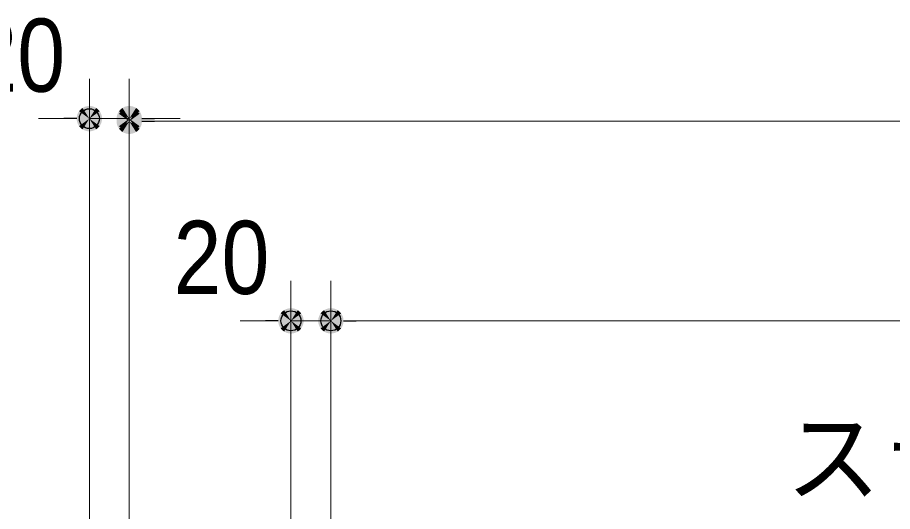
# Model space of a CAD drawing. Units: millimetres, scale not verified. Extents: x -6062 to 6062, y -3045 to 3045.
# Drawn here: x -3067.5 to -2629.1, y 554.5 to 802 of the extents above; entities that cross this region are included whole.
import ezdxf
from ezdxf.enums import TextEntityAlignment as Align

# ---------------------------------------------------------------- set-up
doc = ezdxf.new("R2010")
doc.units = ezdxf.units.MM
doc.header["$LTSCALE"] = 20
doc.header["$PDMODE"] = 32
doc.header["$PDSIZE"] = 10
for name, color, linetype, lineweight in [('0-1_2寸法-2', 7, 'Continuous', 15), ('0-2_0', 7, 'Continuous', 25), ('0-4_2寸法-1', 7, 'Continuous', 15), ('0-5_2寸法-3', 7, 'Continuous', 15)]:
    doc.layers.add(name, color=color, linetype=linetype, lineweight=lineweight)
doc.layers.add('0-3_Defpoints', color=7, linetype='Continuous')
doc.styles.add('ＭＳ Ｐゴシック', font='')
doc.styles.get('ＭＳ Ｐゴシック').set_extended_font_data('MS PGothic')

# ---------------------------------------------------------------- blocks, each defined once
blk = doc.blocks.new('_Dot')
at = {"layer": '0-2_0'}
blk.add_line((-10, 0), (-20, 0), dxfattribs=at)
for points in [[(0, 0), (-7.29, 6.85), (-6.37, 7.71)], [(0, 0), (-6.37, 7.71), (-5.36, 8.44)], [(0, 0), (-5.36, 8.44), (-4.26, 9.05)], [(0, 0), (-4.26, 9.05), (-3.09, 9.51)], [(0, 0), (-3.09, 9.51), (-1.87, 9.82)], [(0, 0), (-1.87, 9.82), (-0.63, 9.98)], [(0, 0), (-0.63, 9.98), (0.63, 9.98)], [(0, 0), (0.63, 9.98), (1.87, 9.82)], [(0, 0), (1.87, 9.82), (3.09, 9.51)], [(0, 0), (3.09, 9.51), (4.26, 9.05)], [(0, 0), (4.26, 9.05), (5.36, 8.44)], [(0, 0), (5.36, 8.44), (6.37, 7.71)], [(0, 0), (6.37, 7.71), (7.29, 6.85)], [(0, 0), (-10, 0), (-9.92, 1.25)], [(0, 0), (-9.92, -1.25), (-10, 0)], [(0, 0), (-9.92, 1.25), (-9.69, 2.49)], [(0, 0), (-9.69, -2.49), (-9.92, -1.25)], [(0, 0), (-9.69, 2.49), (-9.3, 3.68)], [(0, 0), (-9.3, -3.68), (-9.69, -2.49)], [(0, 0), (-9.3, 3.68), (-8.76, 4.82)], [(0, 0), (-8.76, -4.82), (-9.3, -3.68)], [(0, 0), (-8.76, 4.82), (-8.09, 5.88)], [(0, 0), (-8.09, -5.88), (-8.76, -4.82)], [(0, 0), (-8.09, 5.88), (-7.29, 6.85)], [(0, 0), (-7.29, -6.85), (-8.09, -5.88)], [(0, 0), (-6.37, -7.71), (-7.29, -6.85)], [(0, 0), (-5.36, -8.44), (-6.37, -7.71)], [(0, 0), (-4.26, -9.05), (-5.36, -8.44)], [(0, 0), (-3.09, -9.51), (-4.26, -9.05)], [(0, 0), (-1.87, -9.82), (-3.09, -9.51)], [(0, 0), (-0.63, -9.98), (-1.87, -9.82)], [(0, 0), (0.63, -9.98), (-0.63, -9.98)], [(0, 0), (7.29, 6.85), (8.09, 5.88)], [(0, 0), (8.09, 5.88), (8.76, 4.82)], [(0, 0), (8.76, 4.82), (9.3, 3.68)], [(0, 0), (9.3, 3.68), (9.69, 2.49)], [(0, 0), (9.69, 2.49), (9.92, 1.25)], [(0, 0), (9.92, 1.25), (10, 0)], [(0, 0), (1.87, -9.82), (0.63, -9.98)], [(0, 0), (3.09, -9.51), (1.87, -9.82)], [(0, 0), (4.26, -9.05), (3.09, -9.51)], [(0, 0), (5.36, -8.44), (4.26, -9.05)], [(0, 0), (6.37, -7.71), (5.36, -8.44)], [(0, 0), (7.29, -6.85), (6.37, -7.71)], [(0, 0), (8.09, -5.88), (7.29, -6.85)], [(0, 0), (8.76, -4.82), (8.09, -5.88)], [(0, 0), (9.3, -3.68), (8.76, -4.82)], [(0, 0), (9.69, -2.49), (9.3, -3.68)], [(0, 0), (9.92, -1.25), (9.69, -2.49)], [(0, 0), (10, 0), (9.92, -1.25)]]:
    blk.add_solid(points, dxfattribs=at)

msp = doc.modelspace()

# ---------------------------------------------------------------- linework, layer by layer
at = {"layer": '0-1_2寸法-2'}
for p, q in [((-3031.5, 414.88), (-3031.5, 771.32)), ((-3011.5, 415.08), (-3011.5, 771.32)), ((-3044.21, 751.32), (-3056.92, 751.32)), ((-3011.5, 751.32), (-3031.5, 751.32)), ((-2998.79, 751.32), (-2986.08, 751.32)), ((-2930.5, 415.25), (-2930.5, 670)), ((-2910.5, 415.25), (-2910.5, 670)), ((-2943.21, 650), (-2955.92, 650)), ((-2910.5, 650), (-2930.5, 650)), ((-2897.79, 650), (-2885.08, 650))]:
    msp.add_line(p, q, dxfattribs=at)
at = {"layer": '0-3_Defpoints'}
for p in [(-3031.5, 751.32), (-2930.5, 650), (-2910.5, 650)]:
    msp.add_point(p, dxfattribs=at)
at = {"layer": '0-4_2寸法-1'}
for p, q in [((-3011.5, 415.08), (-3011.5, 770)), ((-2998.79, 750), (-1448.21, 750)), ((-2910.5, 415.25), (-2910.5, 670)), ((-1448.21, 650), (-2897.79, 650))]:
    msp.add_line(p, q, dxfattribs=at)

# ---------------------------------------------------------------- block references
at = {"layer": '0-1_2寸法-2', "xscale": 0.6356201, "yscale": 0.6356201}
for p in [(-3031.5, 751.32), (-2930.5, 650)]:
    msp.add_blockref('_Dot', p, dxfattribs=at)
at = {"layer": '0-1_2寸法-2', "xscale": 0.6356201, "yscale": 0.6356201, "rotation": 180}
for p in [(-3011.5, 751.32), (-2910.5, 650)]:
    msp.add_blockref('_Dot', p, dxfattribs=at)
at = {"layer": '0-4_2寸法-1', "xscale": 0.6356201, "yscale": 0.6356201, "rotation": 180}
for p in [(-3011.5, 750), (-2910.5, 650)]:
    msp.add_blockref('_Dot', p, dxfattribs=at)

# ---------------------------------------------------------------- texts
at = {"layer": '0-1_2寸法-2', "style": 'ＭＳ Ｐゴシック', "width": 0.9}
for p in [(-3091.63, 753.8), (-2989.3, 652.48)]:
    msp.add_text('20', height=36.66, dxfattribs=at).set_placement(p, align=Align.BOTTOM_LEFT)
at = {"layer": '0-5_2寸法-3', "style": 'ＭＳ Ｐゴシック', "width": 0.95}
msp.add_text('スライド式受け金具取付位置', height=36.66, dxfattribs=at).set_placement((-2682.55, 552.3), align=Align.BOTTOM_LEFT)

doc.saveas('drawing.dxf')
